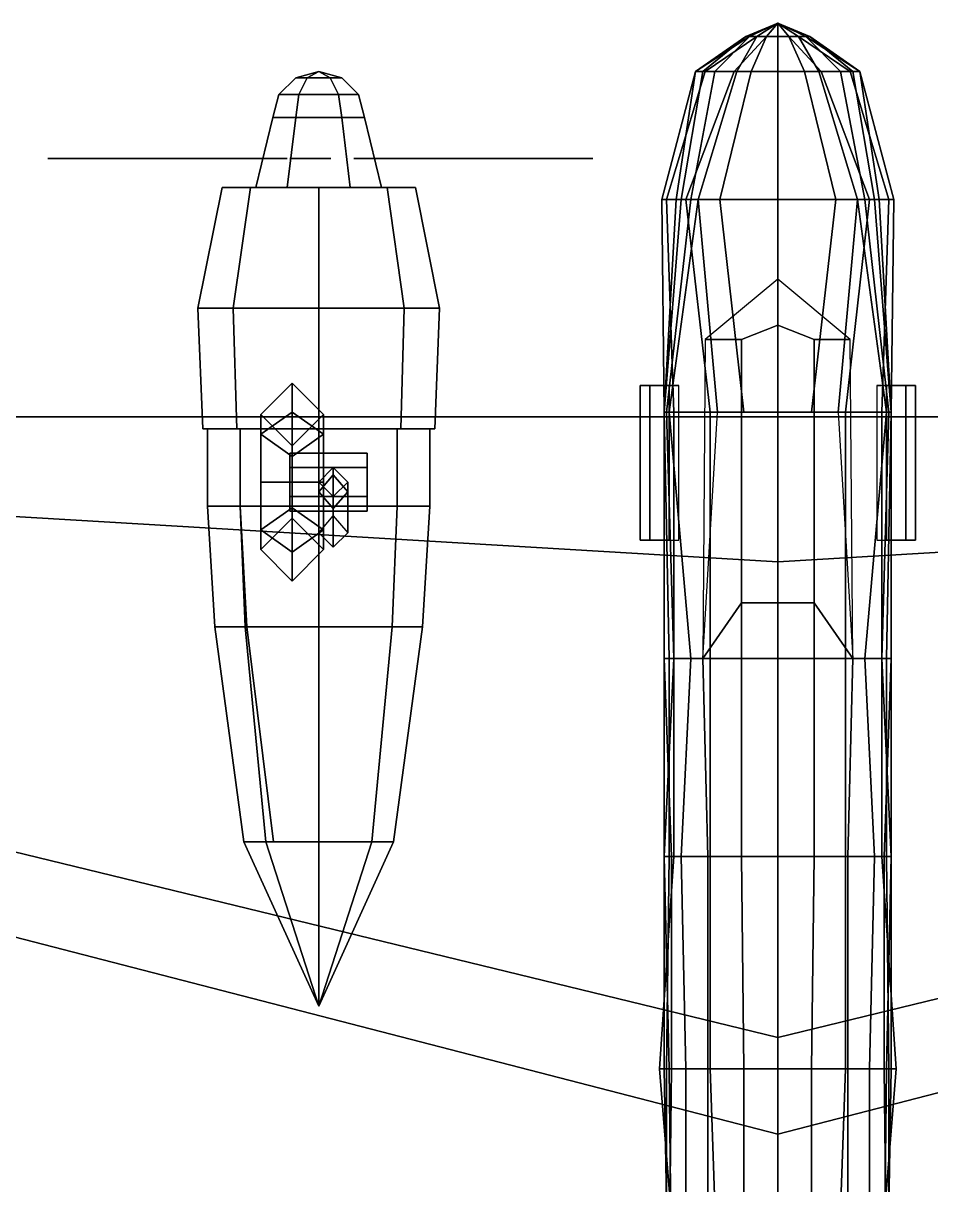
# Model space of a CAD drawing. Header units: millimetres. Extents: x -7 to 9, y -4.8 to 4.8.
# Drawn here: x -3.123 to 0.633, y 0 to 4.81 of the extents above; entities that cross this region are included whole.
import ezdxf

# ---------------------------------------------------------------- set-up
doc = ezdxf.new("R2010")
doc.units = ezdxf.units.MM
for name, color, linetype in [('door', 5, 'Continuous'), ('propeller', 1, 'Continuous'), ('shassis', 3, 'Continuous'), ('wheels', 2, 'Continuous'), ('wing1', 1, 'Continuous'), ('wing2', 6, 'Continuous')]:
    doc.layers.add(name, color=color, linetype=linetype)

msp = doc.modelspace()

# ---------------------------------------------------------------- linework, layer by layer
for points in [[(0, 4.81, 1.74), (-0.1323, 4.7544, 1.81), (-0.1323, 4.7544, 1.84), (0, 4.81, 1.74)], [(0, 4.81, 1.74), (-0.1323, 4.7544, 1.84), (-0.1164, 4.7544, 1.86), (0, 4.81, 1.74)], [(0, 4.81, 1.74), (-0.1164, 4.7544, 1.7828), (-0.1323, 4.7544, 1.81), (0, 4.81, 1.74)], [(0, 4.81, 1.74), (-0.1164, 4.7544, 1.86), (-0.0864, 4.7544, 1.89), (0, 4.81, 1.74)], [(0, 4.81, 1.74), (-0.0864, 4.7544, 1.73), (-0.1164, 4.7544, 1.7828), (0, 4.81, 1.74)], [(0, 4.81, 1.74), (-0.0864, 4.7544, 1.89), (-0.046, 4.7544, 1.91), (0, 4.81, 1.74)], [(0, 4.81, 1.74), (-0.046, 4.7544, 1.7), (-0.0864, 4.7544, 1.73), (0, 4.81, 1.74)], [(0, 4.81, 1.74), (-0.046, 4.7544, 1.91), (0, 4.7544, 1.92), (0, 4.81, 1.74)], [(0, 4.81, 1.74), (0, 4.7544, 1.69), (-0.046, 4.7544, 1.7), (0, 4.81, 1.74)], [(0, 4.81, 1.74), (0, 4.7544, 1.92), (0.046, 4.7544, 1.91), (0, 4.81, 1.74)], [(0, 4.81, 1.74), (0.046, 4.7544, 1.91), (0.0864, 4.7544, 1.89), (0, 4.81, 1.74)], [(0, 4.81, 1.74), (0.0864, 4.7544, 1.89), (0.1164, 4.7544, 1.86), (0, 4.81, 1.74)], [(0, 4.81, 1.74), (0.1164, 4.7544, 1.86), (0.1323, 4.7544, 1.84), (0, 4.81, 1.74)], [(0, 4.81, 1.74), (0.1323, 4.7544, 1.84), (0.1323, 4.7544, 1.81), (0, 4.81, 1.74)], [(0, 4.81, 1.74), (0.1323, 4.7544, 1.81), (0.1164, 4.7544, 1.7828), (0, 4.81, 1.74)], [(0, 4.81, 1.74), (0.1164, 4.7544, 1.7828), (0.0864, 4.7544, 1.73), (0, 4.81, 1.74)], [(0, 4.81, 1.74), (0.0864, 4.7544, 1.73), (0.046, 4.7544, 1.7), (0, 4.81, 1.74)], [(0, 4.81, 1.74), (0.046, 4.7544, 1.7), (0, 4.7544, 1.69), (0, 4.81, 1.74)], [(-0.1323, 4.7544, 1.81), (-0.34, 4.61, 1.84), (-0.31, 4.61, 1.91), (-0.1323, 4.7544, 1.84)], [(-0.0864, 4.7544, 1.73), (-0.3, 4.61, 1.72), (-0.34, 4.61, 1.77), (-0.1164, 4.7544, 1.7828)], [(-0.1164, 4.7544, 1.7828), (-0.34, 4.61, 1.77), (-0.34, 4.61, 1.84), (-0.1323, 4.7544, 1.81)], [(-0.1323, 4.7544, 1.84), (-0.31, 4.61, 1.91), (-0.26, 4.61, 1.96), (-0.1164, 4.7544, 1.86)], [(-0.046, 4.7544, 1.7), (-0.18, 4.61, 1.68), (-0.3, 4.61, 1.72), (-0.0864, 4.7544, 1.73)], [(-0.1164, 4.7544, 1.86), (-0.26, 4.61, 1.96), (-0.17, 4.61, 2.01), (-0.0864, 4.7544, 1.89)], [(0, 4.7544, 1.69), (0, 4.61, 1.67), (-0.18, 4.61, 1.68), (-0.046, 4.7544, 1.7)], [(-0.0864, 4.7544, 1.89), (-0.17, 4.61, 2.01), (-0.11, 4.61, 2.03), (-0.046, 4.7544, 1.91)], [(-0.046, 4.7544, 1.91), (-0.11, 4.61, 2.03), (0, 4.61, 2.04), (0, 4.7544, 1.92)], [(0, 4.7544, 1.92), (0, 4.61, 2.04), (0.11, 4.61, 2.03), (0.046, 4.7544, 1.91)], [(0.046, 4.7544, 1.7), (0.18, 4.61, 1.68), (0, 4.61, 1.67), (0, 4.7544, 1.69)], [(0.046, 4.7544, 1.91), (0.11, 4.61, 2.03), (0.17, 4.61, 2.01), (0.0864, 4.7544, 1.89)], [(0.0864, 4.7544, 1.73), (0.3, 4.61, 1.72), (0.18, 4.61, 1.68), (0.046, 4.7544, 1.7)], [(0.0864, 4.7544, 1.89), (0.17, 4.61, 2.01), (0.26, 4.61, 1.96), (0.1164, 4.7544, 1.86)], [(0.1164, 4.7544, 1.7828), (0.34, 4.61, 1.77), (0.3, 4.61, 1.72), (0.0864, 4.7544, 1.73)], [(0.1164, 4.7544, 1.86), (0.26, 4.61, 1.96), (0.31, 4.61, 1.91), (0.1323, 4.7544, 1.84)], [(0.1323, 4.7544, 1.81), (0.34, 4.61, 1.84), (0.34, 4.61, 1.77), (0.1164, 4.7544, 1.7828)], [(0.1323, 4.7544, 1.84), (0.31, 4.61, 1.91), (0.34, 4.61, 1.84), (0.1323, 4.7544, 1.81)], [(-0.34, 4.61, 1.77), (-0.3, 4.61, 1.72), (-0.46, 4.08, 1.72), (-0.48, 4.08, 1.8)], [(-0.34, 4.61, 1.84), (-0.34, 4.61, 1.77), (-0.48, 4.08, 1.8), (-0.42, 4.08, 1.89)], [(-0.3, 4.61, 1.72), (-0.18, 4.61, 1.68), (-0.38, 4.08, 1.65), (-0.46, 4.08, 1.72)], [(-0.31, 4.61, 1.91), (-0.34, 4.61, 1.84), (-0.42, 4.08, 1.89), (-0.4, 4.08, 1.96)], [(-0.26, 4.61, 1.96), (-0.31, 4.61, 1.91), (-0.4, 4.08, 1.96), (-0.36, 4.08, 2.05)], [(0, 4.08, 1.62), (-0.38, 4.08, 1.65), (-0.18, 4.61, 1.68), (0, 4.61, 1.67)], [(-0.17, 4.61, 2.01), (-0.26, 4.61, 1.96), (-0.36, 4.08, 2.05), (-0.33, 4.08, 2.11)], [(-0.11, 4.61, 2.03), (-0.17, 4.61, 2.01), (-0.33, 4.08, 2.24), (-0.24, 4.08, 2.32)], [(-0.17, 4.61, 2.01), (-0.17, 4.61, 2.01), (-0.33, 4.08, 2.11), (-0.33, 4.08, 2.24)], [(0, 4.61, 2.04), (-0.11, 4.61, 2.03), (-0.24, 4.08, 2.32), (0, 4.08, 2.36)], [(0, 4.61, 1.67), (0.18, 4.61, 1.68), (0.38, 4.08, 1.65), (0, 4.08, 1.62)], [(0, 4.08, 2.36), (0.24, 4.08, 2.32), (0.11, 4.61, 2.03), (0, 4.61, 2.04)], [(0.24, 4.08, 2.32), (0.33, 4.08, 2.24), (0.17, 4.61, 2.01), (0.11, 4.61, 2.03)], [(0.33, 4.08, 2.11), (0.36, 4.08, 2.05), (0.26, 4.61, 1.96), (0.17, 4.61, 2.01)], [(0.33, 4.08, 2.24), (0.33, 4.08, 2.11), (0.17, 4.61, 2.01)], [(0.46, 4.08, 1.72), (0.38, 4.08, 1.65), (0.18, 4.61, 1.68), (0.3, 4.61, 1.72)], [(0.36, 4.08, 2.05), (0.4, 4.08, 1.96), (0.31, 4.61, 1.91), (0.26, 4.61, 1.96)], [(0.48, 4.08, 1.8), (0.46, 4.08, 1.72), (0.3, 4.61, 1.72), (0.34, 4.61, 1.77)], [(0.4, 4.08, 1.96), (0.42, 4.08, 1.89), (0.34, 4.61, 1.84), (0.31, 4.61, 1.91)], [(0.42, 4.08, 1.89), (0.48, 4.08, 1.8), (0.34, 4.61, 1.77), (0.34, 4.61, 1.84)], [(-0.48, 4.08, 1.8), (-0.46, 4.08, 1.72), (-0.43, 3.2, 1.7), (-0.47, 3.2, 1.75)], [(-0.42, 4.08, 1.89), (-0.48, 4.08, 1.8), (-0.47, 3.2, 1.75), (-0.47, 3.2, 1.8)], [(-0.4, 4.08, 1.96), (-0.42, 4.08, 1.89), (-0.47, 3.2, 1.8), (-0.47, 3.2, 1.84)], [(-0.36, 4.08, 2.05), (-0.4, 4.08, 1.96), (-0.47, 3.2, 1.84), (-0.46, 3.2, 1.94)], [(-0.46, 4.08, 1.72), (-0.38, 4.08, 1.65), (-0.28, 3.2, 1.65), (-0.43, 3.2, 1.7)], [(-0.33, 4.08, 2.11), (-0.36, 4.08, 2.05), (-0.46, 3.2, 1.94), (-0.45, 3.2, 2)], [(-0.33, 4.08, 2.24), (-0.33, 4.08, 2.11), (-0.45, 3.2, 2), (-0.25, 3.2, 2.27)], [(0, 3.2, 1.62), (-0.28, 3.2, 1.65), (-0.38, 4.08, 1.65), (0, 4.08, 1.62)], [(-0.24, 4.08, 2.32), (-0.33, 4.08, 2.24), (-0.25, 3.2, 2.27), (-0.14, 3.2, 2.53)], [(0, 4.08, 2.36), (-0.24, 4.08, 2.32), (-0.14, 3.2, 2.53), (0, 3.2, 2.63)], [(0, 4.08, 1.62), (0.38, 4.08, 1.65), (0.28, 3.2, 1.65), (0, 3.2, 1.62)], [(0, 3.2, 2.63), (0.14, 3.2, 2.53), (0.24, 4.08, 2.32), (0, 4.08, 2.36)], [(0.14, 3.2, 2.53), (0.25, 3.2, 2.27), (0.33, 4.08, 2.24), (0.24, 4.08, 2.32)], [(0.25, 3.2, 2.27), (0.45, 3.2, 2), (0.33, 4.08, 2.11), (0.33, 4.08, 2.24)], [(0.43, 3.2, 1.7), (0.28, 3.2, 1.65), (0.38, 4.08, 1.65), (0.46, 4.08, 1.72)], [(0.45, 3.2, 2), (0.46, 3.2, 1.94), (0.36, 4.08, 2.05), (0.33, 4.08, 2.11)], [(0.46, 3.2, 1.94), (0.47, 3.2, 1.84), (0.4, 4.08, 1.96), (0.36, 4.08, 2.05)], [(0.47, 3.2, 1.84), (0.47, 3.2, 1.8), (0.42, 4.08, 1.89), (0.4, 4.08, 1.96)], [(0.47, 3.2, 1.8), (0.47, 3.2, 1.75), (0.48, 4.08, 1.8), (0.42, 4.08, 1.89)], [(0.47, 3.2, 1.75), (0.43, 3.2, 1.7), (0.46, 4.08, 1.72), (0.48, 4.08, 1.8)], [(0, 3.56, 2.74), (0, 3.75, 2.36), (-0.3, 3.5, 2.18), (-0.15, 3.5, 2.74)], [(0.15, 3.5, 2.74), (0.3, 3.5, 2.18), (0, 3.75, 2.36), (0, 3.56, 2.74)], [(-0.15, 3.5, 2.74), (-0.15, 2.41, 2.74), (0, 2.41, 2.74), (0, 3.56, 2.74)], [(0, 3.56, 2.74), (0, 2.41, 2.74), (0.15, 2.41, 2.74), (0.15, 3.5, 2.74)], [(-0.3, 3.5, 2.18), (-0.31, 2.18, 2.24), (-0.15, 2.41, 2.74), (-0.15, 3.5, 2.74)], [(0.15, 2.41, 2.74), (0.31, 2.18, 2.24), (0.3, 3.5, 2.18), (0.15, 3.5, 2.74)], [(-0.53, 3.31, 1.9493), (-0.57, 3.31, 1.88), (-0.57, 2.67, 1.88), (-0.53, 2.67, 1.9493)], [(-0.45, 3.31, 1.8107), (-0.53, 3.31, 1.8107), (-0.57, 3.31, 1.88), (-0.41, 3.31, 1.88)], [(-0.41, 3.31, 1.88), (-0.57, 3.31, 1.88), (-0.53, 3.31, 1.9493), (-0.45, 3.31, 1.9493)], [(-0.57, 3.31, 1.88), (-0.53, 3.31, 1.8107), (-0.53, 2.67, 1.8107), (-0.57, 2.67, 1.88)], [(-0.53, 3.31, 1.8107), (-0.45, 3.31, 1.8107), (-0.45, 2.67, 1.8107), (-0.53, 2.67, 1.8107)], [(-0.45, 3.31, 1.9493), (-0.53, 3.31, 1.9493), (-0.53, 2.67, 1.9493), (-0.45, 2.67, 1.9493)], [(-0.41, 3.31, 1.88), (-0.45, 3.31, 1.9493), (-0.45, 2.67, 1.9493), (-0.41, 2.67, 1.88)], [(0.45, 3.31, 1.9493), (0.41, 3.31, 1.88), (0.41, 2.67, 1.88), (0.45, 2.67, 1.9493)], [(0.57, 3.31, 1.88), (0.41, 3.31, 1.88), (0.45, 3.31, 1.9493), (0.53, 3.31, 1.9493)], [(0.53, 3.31, 1.8107), (0.45, 3.31, 1.8107), (0.41, 3.31, 1.88), (0.57, 3.31, 1.88)], [(0.53, 3.31, 1.9493), (0.45, 3.31, 1.9493), (0.45, 2.67, 1.9493), (0.53, 2.67, 1.9493)], [(0.45, 3.31, 1.8107), (0.53, 3.31, 1.8107), (0.53, 2.67, 1.8107), (0.45, 2.67, 1.8107)], [(0.57, 3.31, 1.88), (0.53, 3.31, 1.9493), (0.53, 2.67, 1.9493), (0.57, 2.67, 1.88)], [(0.53, 3.31, 1.8107), (0.57, 3.31, 1.88), (0.57, 2.67, 1.88), (0.53, 2.67, 1.8107)], [(-0.46, 3.2, 1.94), (-0.47, 3.2, 1.84), (-0.45, 2.18, 1.82), (-0.43, 2.18, 2.03)], [(-0.47, 3.2, 1.84), (-0.47, 3.2, 1.8), (-0.47, 2.18, 1.72), (-0.45, 2.18, 1.82)], [(-0.47, 3.2, 1.8), (-0.47, 3.2, 1.75), (-0.47, 2.18, 1.67), (-0.47, 2.18, 1.72)], [(-0.47, 3.2, 1.75), (-0.43, 3.2, 1.7), (-0.43, 2.18, 1.62), (-0.47, 2.18, 1.67)], [(-0.45, 3.2, 2), (-0.46, 3.2, 1.94), (-0.43, 2.18, 2.03), (-0.36, 2.18, 2.22)], [(-0.25, 3.2, 2.27), (-0.45, 3.2, 2), (-0.36, 2.18, 2.22), (-0.31, 2.18, 2.24)], [(-0.43, 3.2, 1.7), (-0.28, 3.2, 1.65), (-0.28, 2.18, 1.56), (-0.43, 2.18, 1.62)], [(0, 2.18, 1.54), (-0.28, 2.18, 1.56), (-0.28, 3.2, 1.65), (0, 3.2, 1.62)], [(0, 3.2, 1.62), (0.28, 3.2, 1.65), (0.28, 2.18, 1.56), (0, 2.18, 1.54)], [(0.31, 2.18, 2.24), (0.36, 2.18, 2.22), (0.45, 3.2, 2), (0.25, 3.2, 2.27)], [(0.43, 2.18, 1.62), (0.28, 2.18, 1.56), (0.28, 3.2, 1.65), (0.43, 3.2, 1.7)], [(0.36, 2.18, 2.22), (0.43, 2.18, 2.03), (0.46, 3.2, 1.94), (0.45, 3.2, 2)], [(0.43, 2.18, 2.03), (0.45, 2.18, 1.82), (0.47, 3.2, 1.84), (0.46, 3.2, 1.94)], [(0.47, 2.18, 1.67), (0.43, 2.18, 1.62), (0.43, 3.2, 1.7), (0.47, 3.2, 1.75)], [(0.45, 2.18, 1.82), (0.47, 2.18, 1.72), (0.47, 3.2, 1.8), (0.47, 3.2, 1.84)], [(0.47, 2.18, 1.72), (0.47, 2.18, 1.67), (0.47, 3.2, 1.75), (0.47, 3.2, 1.8)], [(-0.15, 2.41, 2.74), (-0.31, 2.18, 2.24), (-0.29, 1.36, 2.29), (-0.15, 1.36, 2.74)], [(0, 2.41, 2.74), (-0.15, 2.41, 2.74), (-0.15, 1.36, 2.74), (0, 1.36, 2.74)], [(0, 1.36, 2.74), (0.15, 1.36, 2.74), (0.15, 2.41, 2.74), (0, 2.41, 2.74)], [(0.15, 1.36, 2.74), (0.29, 1.36, 2.29), (0.31, 2.18, 2.24), (0.15, 2.41, 2.74)], [(-0.43, 2.18, 2.03), (-0.45, 2.18, 1.82), (-0.45, 1.36, 2.02), (-0.47, 1.36, 2.14)], [(-0.45, 2.18, 1.82), (-0.47, 2.18, 1.72), (-0.44, 1.36, 1.93), (-0.45, 1.36, 2.02)], [(-0.36, 2.18, 2.22), (-0.43, 2.18, 2.03), (-0.47, 1.36, 2.14), (-0.4, 1.36, 2.25)], [(-0.47, 2.18, 1.67), (-0.43, 2.18, 1.62), (-0.43, 1.36, 1.62), (-0.47, 1.36, 1.88)], [(-0.47, 2.18, 1.72), (-0.47, 2.18, 1.67), (-0.47, 1.36, 1.88), (-0.44, 1.36, 1.93)], [(-0.43, 2.18, 1.62), (-0.28, 2.18, 1.56), (-0.28, 1.36, 1.56), (-0.43, 1.36, 1.62)], [(-0.31, 2.18, 2.24), (-0.36, 2.18, 2.22), (-0.4, 1.36, 2.25), (-0.29, 1.36, 2.29)], [(0, 1.36, 1.52), (-0.28, 1.36, 1.56), (-0.28, 2.18, 1.56), (0, 2.18, 1.54)], [(0, 2.18, 1.54), (0.28, 2.18, 1.56), (0.28, 1.36, 1.56), (0, 1.36, 1.52)], [(0.43, 1.36, 1.62), (0.28, 1.36, 1.56), (0.28, 2.18, 1.56), (0.43, 2.18, 1.62)], [(0.29, 1.36, 2.29), (0.4, 1.36, 2.25), (0.36, 2.18, 2.22), (0.31, 2.18, 2.24)], [(0.4, 1.36, 2.25), (0.47, 1.36, 2.14), (0.43, 2.18, 2.03), (0.36, 2.18, 2.22)], [(0.47, 1.36, 2.14), (0.45, 1.36, 2.02), (0.45, 2.18, 1.82), (0.43, 2.18, 2.03)], [(0.47, 1.36, 1.88), (0.43, 1.36, 1.62), (0.43, 2.18, 1.62), (0.47, 2.18, 1.67)], [(0.44, 1.36, 1.93), (0.47, 1.36, 1.88), (0.47, 2.18, 1.67), (0.47, 2.18, 1.72)], [(0.45, 1.36, 2.02), (0.44, 1.36, 1.93), (0.47, 2.18, 1.72), (0.45, 2.18, 1.82)], [(-0.47, 1.36, 1.88), (-0.43, 1.36, 1.62), (-0.49, 0.48, 1.7), (-0.45, 0.48, 1.88)], [(-0.43, 1.36, 1.62), (-0.28, 1.36, 1.56), (-0.28, 0.48, 1.56), (-0.49, 0.48, 1.7)], [(-0.44, 1.36, 1.93), (-0.47, 1.36, 1.88), (-0.45, 0.48, 1.88), (-0.44, 0.48, 1.97)], [(-0.47, 1.36, 2.14), (-0.45, 1.36, 2.02), (-0.46, 0.48, 2.02), (-0.47, 0.48, 2.12)], [(-0.4, 1.36, 2.25), (-0.47, 1.36, 2.14), (-0.47, 0.48, 2.12), (-0.38, 0.48, 2.26)], [(-0.45, 1.36, 2.02), (-0.44, 1.36, 1.93), (-0.44, 0.48, 1.97), (-0.46, 0.48, 2.02)], [(-0.29, 1.36, 2.29), (-0.4, 1.36, 2.25), (-0.38, 0.48, 2.26), (-0.29, 0.48, 2.29)], [(-0.15, 1.36, 2.74), (-0.29, 1.36, 2.29), (-0.29, 0.48, 2.29), (-0.14, 0.48, 2.74)], [(0, 0.48, 1.55), (-0.28, 0.48, 1.56), (-0.28, 1.36, 1.56), (0, 1.36, 1.52)], [(0, 1.36, 2.74), (-0.15, 1.36, 2.74), (-0.14, 0.48, 2.74), (0, 0.48, 2.74)], [(0, 1.36, 1.52), (0.28, 1.36, 1.56), (0.28, 0.48, 1.56), (0, 0.48, 1.55)], [(0, 0.48, 2.74), (0.14, 0.48, 2.74), (0.15, 1.36, 2.74), (0, 1.36, 2.74)], [(0.14, 0.48, 2.74), (0.29, 0.48, 2.29), (0.29, 1.36, 2.29), (0.15, 1.36, 2.74)], [(0.49, 0.48, 1.7), (0.28, 0.48, 1.56), (0.28, 1.36, 1.56), (0.43, 1.36, 1.62)], [(0.29, 0.48, 2.29), (0.38, 0.48, 2.26), (0.4, 1.36, 2.25), (0.29, 1.36, 2.29)], [(0.38, 0.48, 2.26), (0.47, 0.48, 2.12), (0.47, 1.36, 2.14), (0.4, 1.36, 2.25)], [(0.45, 0.48, 1.88), (0.49, 0.48, 1.7), (0.43, 1.36, 1.62), (0.47, 1.36, 1.88)], [(0.46, 0.48, 2.02), (0.44, 0.48, 1.97), (0.44, 1.36, 1.93), (0.45, 1.36, 2.02)], [(0.44, 0.48, 1.97), (0.45, 0.48, 1.88), (0.47, 1.36, 1.88), (0.44, 1.36, 1.93)], [(0.47, 0.48, 2.12), (0.46, 0.48, 2.02), (0.45, 1.36, 2.02), (0.47, 1.36, 2.14)], [(-0.45, 0.48, 1.88), (-0.49, 0.48, 1.7), (-0.35, -1.25, 1.6), (-0.43, -1.25, 1.63)], [(-0.49, 0.48, 1.7), (-0.28, 0.48, 1.56), (-0.22, -1.25, 1.58), (-0.35, -1.25, 1.6)], [(-0.47, 0.48, 2.12), (-0.46, 0.48, 2.02), (-0.46, -1.25, 1.76), (-0.44, -1.25, 1.86)], [(-0.38, 0.48, 2.26), (-0.47, 0.48, 2.12), (-0.44, -1.25, 1.86), (-0.38, -1.25, 2)], [(-0.44, 0.48, 1.97), (-0.45, 0.48, 1.88), (-0.43, -1.25, 1.63), (-0.46, -1.25, 1.69)], [(-0.46, 0.48, 2.02), (-0.44, 0.48, 1.97), (-0.46, -1.25, 1.69), (-0.46, -1.25, 1.76)], [(-0.29, 0.48, 2.29), (-0.38, 0.48, 2.26), (-0.38, -1.25, 2), (-0.29, -1.25, 2.24)], [(-0.14, 0.48, 2.74), (-0.29, 0.48, 2.29), (-0.29, -1.25, 2.24), (-0.14, -1.25, 2.69)], [(0, -1.25, 1.58), (-0.22, -1.25, 1.58), (-0.28, 0.48, 1.56), (0, 0.48, 1.55)], [(0, 0.48, 2.74), (-0.14, 0.48, 2.74), (-0.14, -1.25, 2.69), (0, -1.25, 2.69)], [(0, 0.48, 1.55), (0.28, 0.48, 1.56), (0.22, -1.25, 1.58), (0, -1.25, 1.58)], [(0, -1.25, 2.69), (0.14, -1.25, 2.69), (0.14, 0.48, 2.74), (0, 0.48, 2.74)], [(0.14, -1.25, 2.69), (0.29, -1.25, 2.24), (0.29, 0.48, 2.29), (0.14, 0.48, 2.74)], [(0.35, -1.25, 1.6), (0.22, -1.25, 1.58), (0.28, 0.48, 1.56), (0.49, 0.48, 1.7)], [(0.29, -1.25, 2.24), (0.38, -1.25, 2), (0.38, 0.48, 2.26), (0.29, 0.48, 2.29)], [(0.43, -1.25, 1.63), (0.35, -1.25, 1.6), (0.49, 0.48, 1.7), (0.45, 0.48, 1.88)], [(0.38, -1.25, 2), (0.44, -1.25, 1.86), (0.47, 0.48, 2.12), (0.38, 0.48, 2.26)], [(0.46, -1.25, 1.69), (0.43, -1.25, 1.63), (0.45, 0.48, 1.88), (0.44, 0.48, 1.97)], [(0.46, -1.25, 1.76), (0.46, -1.25, 1.69), (0.44, 0.48, 1.97), (0.46, 0.48, 2.02)], [(0.44, -1.25, 1.86), (0.46, -1.25, 1.76), (0.46, 0.48, 2.02), (0.47, 0.48, 2.12)]]:
    msp.add_3dface(points)
at = {"layer": 'door'}
for points in [[(-2.2253, 3.13, 1.54), (-2.2253, 3.13, 1.1879), (-2.2253, 2.81, 1.1879), (-2.2253, 2.81, 1.54)], [(-2.1976, 2.31, 1.1994), (-2.1976, 2.31, 1.5285), (-2.2253, 2.81, 1.54), (-2.2253, 2.81, 1.1879)], [(-2.0867, 1.42, 1.2453), (-2.0867, 1.42, 1.4826), (-2.1976, 2.31, 1.5285), (-2.1976, 2.31, 1.1994)]]:
    msp.add_3dface(points, dxfattribs=at)
at = {"layer": 'propeller'}
for points in [[(-1.9475, 4.5845, 1.8077), (-1.9823, 4.515, 1.7475), (-2.0645, 4.515, 1.89), (-1.995, 4.5845, 1.89)], [(-1.995, 4.5845, 1.89), (-2.0645, 4.515, 1.89), (-1.9823, 4.515, 2.0325), (-1.9475, 4.5845, 1.9723)], [(-1.9, 4.61, 1.89), (-1.9475, 4.5845, 1.8077), (-1.995, 4.5845, 1.89), (-1.9, 4.61, 1.89)], [(-1.9, 4.61, 1.89), (-1.995, 4.5845, 1.89), (-1.9475, 4.5845, 1.9723), (-1.9, 4.61, 1.89)], [(-1.8525, 4.5845, 1.8077), (-1.8177, 4.515, 1.7475), (-1.9823, 4.515, 1.7475), (-1.9475, 4.5845, 1.8077)], [(-1.9475, 4.5845, 1.9723), (-1.9823, 4.515, 2.0325), (-1.8177, 4.515, 2.0325), (-1.8525, 4.5845, 1.9723)], [(-1.9, 4.61, 1.89), (-1.8525, 4.5845, 1.8077), (-1.9475, 4.5845, 1.8077), (-1.9, 4.61, 1.89)], [(-1.9, 4.61, 1.89), (-1.9475, 4.5845, 1.9723), (-1.8525, 4.5845, 1.9723), (-1.9, 4.61, 1.89)], [(-1.9, 4.61, 1.89), (-1.805, 4.5845, 1.89), (-1.8525, 4.5845, 1.8077), (-1.9, 4.61, 1.89)], [(-1.9, 4.61, 1.89), (-1.8525, 4.5845, 1.9723), (-1.805, 4.5845, 1.89), (-1.9, 4.61, 1.89)], [(-1.805, 4.5845, 1.89), (-1.7355, 4.515, 1.89), (-1.8177, 4.515, 1.7475), (-1.8525, 4.5845, 1.8077)], [(-1.8525, 4.5845, 1.9723), (-1.8177, 4.515, 2.0325), (-1.7355, 4.515, 1.89), (-1.805, 4.5845, 1.89)], [(-1.9823, 4.515, 1.7475), (-1.995, 4.42, 1.7255), (-2.09, 4.42, 1.89), (-2.0645, 4.515, 1.89)], [(-2.0645, 4.515, 1.89), (-2.09, 4.42, 1.89), (-1.995, 4.42, 2.0545), (-1.9823, 4.515, 2.0325)], [(-1.8177, 4.515, 1.7475), (-1.805, 4.42, 1.7255), (-1.995, 4.42, 1.7255), (-1.9823, 4.515, 1.7475)], [(-1.9823, 4.515, 2.0325), (-1.995, 4.42, 2.0545), (-1.805, 4.42, 2.0545), (-1.8177, 4.515, 2.0325)], [(-1.7355, 4.515, 1.89), (-1.71, 4.42, 1.89), (-1.805, 4.42, 1.7255), (-1.8177, 4.515, 1.7475)], [(-1.8177, 4.515, 2.0325), (-1.805, 4.42, 2.0545), (-1.71, 4.42, 1.89), (-1.7355, 4.515, 1.89)], [(-2.09, 4.42, 1.89), (-1.995, 4.42, 1.7255), (-2.03, 4.13, 1.6648), (-2.16, 4.13, 1.89)], [(-1.995, 4.42, 2.0545), (-2.09, 4.42, 1.89), (-2.16, 4.13, 1.89), (-2.03, 4.13, 2.1152)], [(-1.995, 4.42, 1.7255), (-1.805, 4.42, 1.7255), (-1.77, 4.13, 1.6648), (-2.03, 4.13, 1.6648)], [(-1.805, 4.42, 2.0545), (-1.995, 4.42, 2.0545), (-2.03, 4.13, 2.1152), (-1.77, 4.13, 2.1152)], [(-1.805, 4.42, 1.7255), (-1.71, 4.42, 1.89), (-1.64, 4.13, 1.89), (-1.77, 4.13, 1.6648)], [(-1.71, 4.42, 1.89), (-1.805, 4.42, 2.0545), (-1.77, 4.13, 2.1152), (-1.64, 4.13, 1.89)], [(-3.0208, 4.25, 1.2313), (-3.0012, 4.25, 1.2773), (-2.6541, 4.25, 1.3161), (-2.9649, 4.25, 1.1944)], [(-3.0012, 4.25, 1.2773), (-2.7391, 4.25, 1.4633), (-2.3423, 4.25, 1.4961), (-2.6541, 4.25, 1.3161)], [(-2.7391, 4.25, 1.4633), (-2.384, 4.25, 1.6683), (-2.1768, 4.25, 1.6494), (-2.3423, 4.25, 1.4961)], [(-2.384, 4.25, 1.6683), (-2.0659, 4.25, 1.8173), (-2.0309, 4.25, 1.7567), (-2.1768, 4.25, 1.6494)], [(-1.85, 4.25, 2.83), (-1.85, 4.25, 2.42), (-1.97, 4.25, 2.25), (-2.02, 4.25, 2.47)], [(-1.88, 4.25, 3.15), (-1.85, 4.25, 2.83), (-2.02, 4.25, 2.47), (-2.02, 4.25, 2.83)], [(-1.91, 4.25, 3.19), (-1.88, 4.25, 3.15), (-2.02, 4.25, 2.83), (-1.97, 4.25, 3.16)], [(-1.85, 4.25, 2.42), (-1.88, 4.25, 2.07), (-1.95, 4.25, 2.07), (-1.97, 4.25, 2.25)], [(-1.466, 4.25, 1.5817), (-1.7541, 4.25, 1.7827), (-1.7191, 4.25, 1.8433), (-1.5532, 4.25, 1.7706)], [(-1.1109, 4.25, 1.3767), (-1.466, 4.25, 1.5817), (-1.5532, 4.25, 1.7706), (-1.3377, 4.25, 1.7039)], [(-0.8188, 4.25, 1.2427), (-1.1109, 4.25, 1.3767), (-1.3377, 4.25, 1.7039), (-1.0259, 4.25, 1.5239)], [(-0.7692, 4.25, 1.2487), (-0.8188, 4.25, 1.2427), (-1.0259, 4.25, 1.5239), (-0.7651, 4.25, 1.3156)]]:
    msp.add_3dface(points, dxfattribs=at)
at = {"layer": 'shassis'}
for points in [[(-2.02, 2.79, 0.4), (-2.02, 3.03, 0.4), (-2.02, 2.97, 0.2961), (-2.02, 2.85, 0.2961)], [(-2.02, 2.85, 0.5039), (-2.02, 2.97, 0.5039), (-2.02, 3.03, 0.4), (-2.02, 2.79, 0.4)], [(-1.7, 3.03, 0.4), (-1.7, 2.97, 0.2961), (-2.02, 2.97, 0.2961), (-2.02, 3.03, 0.4)], [(-1.7, 2.97, 0.5039), (-1.7, 3.03, 0.4), (-2.02, 3.03, 0.4), (-2.02, 2.97, 0.5039)], [(-1.7, 2.85, 0.2961), (-1.7, 2.97, 0.2961), (-1.7, 3.03, 0.4), (-1.7, 2.79, 0.4)], [(-1.7, 2.79, 0.4), (-1.7, 3.03, 0.4), (-1.7, 2.97, 0.5039), (-1.7, 2.85, 0.5039)], [(-1.7, 2.97, 0.2961), (-1.7, 2.85, 0.2961), (-2.02, 2.85, 0.2961), (-2.02, 2.97, 0.2961)], [(-1.7, 2.85, 0.5039), (-1.7, 2.97, 0.5039), (-2.02, 2.97, 0.5039), (-2.02, 2.85, 0.5039)], [(-1.84, 2.97, 0.5), (-1.9, 2.91, 0.5), (-1.9, 2.87, 0.81), (-1.84, 2.94, 0.81)], [(-1.84, 2.94, 0.81), (-1.9, 2.87, 0.81), (-1.9, 2.7, 1.61), (-1.84, 2.77, 1.61)], [(-1.78, 2.91, 0.5), (-1.84, 2.97, 0.5), (-1.84, 2.94, 0.81), (-1.78, 2.87, 0.81)], [(-1.78, 2.87, 0.81), (-1.84, 2.94, 0.81), (-1.84, 2.77, 1.61), (-1.78, 2.7, 1.61)], [(-1.9, 2.91, 0.5), (-1.84, 2.85, 0.5), (-1.84, 2.8, 0.81), (-1.9, 2.87, 0.81)], [(-1.84, 2.85, 0.5), (-1.78, 2.91, 0.5), (-1.78, 2.87, 0.81), (-1.84, 2.8, 0.81)], [(-1.7, 2.85, 0.2961), (-1.7, 2.79, 0.4), (-2.02, 2.79, 0.4), (-2.02, 2.85, 0.2961)], [(-1.7, 2.79, 0.4), (-1.7, 2.85, 0.5039), (-2.02, 2.85, 0.5039), (-2.02, 2.79, 0.4)], [(-1.9, 2.87, 0.81), (-1.84, 2.8, 0.81), (-1.84, 2.64, 1.61), (-1.9, 2.7, 1.61)], [(-1.84, 2.8, 0.81), (-1.78, 2.87, 0.81), (-1.78, 2.7, 1.61), (-1.84, 2.64, 1.61)]]:
    msp.add_3dface(points, dxfattribs=at)
at = {"layer": 'wheels'}
for points in [[(-2.01, 3.1999, 0.1101), (-2.14, 3.108, 0.202), (-2.14, 3.19, 0.4), (-2.01, 3.32, 0.4)], [(-2.01, 3.32, 0.4), (-2.14, 3.19, 0.4), (-2.14, 3.108, 0.598), (-2.01, 3.1999, 0.6899)], [(-1.88, 3.108, 0.202), (-2.01, 3.1999, 0.1101), (-2.01, 3.32, 0.4), (-1.88, 3.19, 0.4)], [(-1.88, 3.19, 0.4), (-2.01, 3.32, 0.4), (-2.01, 3.1999, 0.6899), (-1.88, 3.108, 0.598)], [(-2.01, 3.1999, 0.6899), (-2.14, 3.108, 0.598), (-2.14, 2.91, 0.68), (-2.01, 2.91, 0.81)], [(-2.01, 2.91, -0.01), (-2.14, 2.91, 0.12), (-2.14, 3.108, 0.202), (-2.01, 3.1999, 0.1101)], [(-2.14, 3.19, 0.4), (-2.01, 3.06, 0.4), (-2.01, 3.0161, 0.5061), (-2.14, 3.108, 0.598)], [(-2.14, 3.108, 0.202), (-2.01, 3.0161, 0.2939), (-2.01, 3.06, 0.4), (-2.14, 3.19, 0.4)], [(-1.88, 3.108, 0.598), (-2.01, 3.1999, 0.6899), (-2.01, 2.91, 0.81), (-1.88, 2.91, 0.68)], [(-1.88, 2.91, 0.12), (-2.01, 2.91, -0.01), (-2.01, 3.1999, 0.1101), (-1.88, 3.108, 0.202)], [(-2.01, 3.06, 0.4), (-1.88, 3.19, 0.4), (-1.88, 3.108, 0.598), (-2.01, 3.0161, 0.5061)], [(-2.01, 3.0161, 0.2939), (-1.88, 3.108, 0.202), (-1.88, 3.19, 0.4), (-2.01, 3.06, 0.4)], [(-2.14, 3.108, 0.598), (-2.01, 3.0161, 0.5061), (-2.01, 2.91, 0.55), (-2.14, 2.91, 0.68)], [(-2.14, 2.91, 0.12), (-2.01, 2.91, 0.25), (-2.01, 3.0161, 0.2939), (-2.14, 3.108, 0.202)], [(-2.01, 3.0161, 0.5061), (-1.88, 3.108, 0.598), (-1.88, 2.91, 0.68), (-2.01, 2.91, 0.55)], [(-2.01, 2.91, 0.25), (-1.88, 2.91, 0.12), (-1.88, 3.108, 0.202), (-2.01, 3.0161, 0.2939)], [(-2.01, 2.91, 0.55), (-2.01, 2.8039, 0.5061), (-2.01, 3.06, 0.4), (-2.01, 3.0161, 0.5061)], [(-2.01, 2.8039, 0.5061), (-2.01, 2.76, 0.4), (-2.01, 3.0161, 0.2939), (-2.01, 3.06, 0.4)], [(-2.01, 2.76, 0.4), (-2.01, 2.8039, 0.2939), (-2.01, 2.91, 0.25), (-2.01, 3.0161, 0.2939)], [(-2.01, 2.6201, 0.1101), (-2.14, 2.712, 0.202), (-2.14, 2.91, 0.12), (-2.01, 2.91, -0.01)], [(-2.14, 2.712, 0.202), (-2.01, 2.8039, 0.2939), (-2.01, 2.91, 0.25), (-2.14, 2.91, 0.12)], [(-2.14, 2.91, 0.68), (-2.01, 2.91, 0.55), (-2.01, 2.8039, 0.5061), (-2.14, 2.712, 0.598)], [(-2.01, 2.91, 0.81), (-2.14, 2.91, 0.68), (-2.14, 2.712, 0.598), (-2.01, 2.6201, 0.6899)], [(-1.88, 2.712, 0.202), (-2.01, 2.6201, 0.1101), (-2.01, 2.91, -0.01), (-1.88, 2.91, 0.12)], [(-2.01, 2.8039, 0.2939), (-1.88, 2.712, 0.202), (-1.88, 2.91, 0.12), (-2.01, 2.91, 0.25)], [(-2.01, 2.91, 0.55), (-1.88, 2.91, 0.68), (-1.88, 2.712, 0.598), (-2.01, 2.8039, 0.5061)], [(-1.88, 2.91, 0.68), (-2.01, 2.91, 0.81), (-2.01, 2.6201, 0.6899), (-1.88, 2.712, 0.598)], [(-2.14, 2.712, 0.598), (-2.01, 2.8039, 0.5061), (-2.01, 2.76, 0.4), (-2.14, 2.63, 0.4)], [(-2.14, 2.63, 0.4), (-2.01, 2.76, 0.4), (-2.01, 2.8039, 0.2939), (-2.14, 2.712, 0.202)], [(-2.01, 2.8039, 0.5061), (-1.88, 2.712, 0.598), (-1.88, 2.63, 0.4), (-2.01, 2.76, 0.4)], [(-2.01, 2.76, 0.4), (-1.88, 2.63, 0.4), (-1.88, 2.712, 0.202), (-2.01, 2.8039, 0.2939)], [(-2.01, 2.5, 0.4), (-2.14, 2.63, 0.4), (-2.14, 2.712, 0.202), (-2.01, 2.6201, 0.1101)], [(-2.01, 2.6201, 0.6899), (-2.14, 2.712, 0.598), (-2.14, 2.63, 0.4), (-2.01, 2.5, 0.4)], [(-1.88, 2.63, 0.4), (-2.01, 2.5, 0.4), (-2.01, 2.6201, 0.1101), (-1.88, 2.712, 0.202)], [(-1.88, 2.712, 0.598), (-2.01, 2.6201, 0.6899), (-2.01, 2.5, 0.4), (-1.88, 2.63, 0.4)]]:
    msp.add_3dface(points, dxfattribs=at)
at = {"layer": 'wing1'}
for points in [[(-2.1828, 4.13, 2.1728), (-2.3, 4.13, 1.89), (-2.4, 3.63, 1.89), (-2.2536, 3.63, 2.2436)], [(-2.3, 4.13, 1.89), (-2.1828, 4.13, 1.6072), (-2.2536, 3.63, 1.5364), (-2.4, 3.63, 1.89)], [(-1.6172, 4.13, 2.1728), (-2.3, 4.13, 1.89), (-2.1828, 4.13, 2.1728), (-1.9, 4.13, 2.29)], [(-1.5, 4.13, 1.89), (-2.1828, 4.13, 1.6072), (-2.3, 4.13, 1.89), (-1.6172, 4.13, 2.1728)], [(-1.9, 4.13, 2.29), (-2.1828, 4.13, 2.1728), (-2.2536, 3.63, 2.2436), (-1.9, 3.63, 2.39)], [(-2.1828, 4.13, 1.6072), (-1.9, 4.13, 1.49), (-1.9, 3.63, 1.39), (-2.2536, 3.63, 1.5364)], [(-1.6172, 4.13, 1.6072), (-1.9, 4.13, 1.49), (-2.1828, 4.13, 1.6072), (-1.5, 4.13, 1.89)], [(-1.6172, 4.13, 2.1728), (-1.9, 4.13, 2.29), (-1.9, 3.63, 2.39), (-1.5464, 3.63, 2.2436)], [(-1.9, 4.13, 1.49), (-1.6172, 4.13, 1.6072), (-1.5464, 3.63, 1.5364), (-1.9, 3.63, 1.39)], [(-1.5, 4.13, 1.89), (-1.6172, 4.13, 2.1728), (-1.5464, 3.63, 2.2436), (-1.4, 3.63, 1.89)], [(-1.6172, 4.13, 1.6072), (-1.5, 4.13, 1.89), (-1.4, 3.63, 1.89), (-1.5464, 3.63, 1.5364)], [(-2.2536, 3.63, 2.2436), (-2.4, 3.63, 1.89), (-2.38, 3.13, 1.89), (-2.2394, 3.13, 2.2294)], [(-2.4, 3.63, 1.89), (-2.2536, 3.63, 1.5364), (-2.2394, 3.13, 1.5506), (-2.38, 3.13, 1.89)], [(-1.9, 3.63, 2.39), (-2.2536, 3.63, 2.2436), (-2.2394, 3.13, 2.2294), (-1.9, 3.13, 2.37)], [(-2.2536, 3.63, 1.5364), (-1.9, 3.63, 1.39), (-1.9, 3.13, 1.41), (-2.2394, 3.13, 1.5506)], [(-1.5464, 3.63, 2.2436), (-1.9, 3.63, 2.39), (-1.9, 3.13, 2.37), (-1.5606, 3.13, 2.2294)], [(-1.9, 3.63, 1.39), (-1.5464, 3.63, 1.5364), (-1.5606, 3.13, 1.5506), (-1.9, 3.13, 1.41)], [(-1.4, 3.63, 1.89), (-1.5464, 3.63, 2.2436), (-1.5606, 3.13, 2.2294), (-1.42, 3.13, 1.89)], [(-1.5464, 3.63, 1.5364), (-1.4, 3.63, 1.89), (-1.42, 3.13, 1.89), (-1.5606, 3.13, 1.5506)], [(-3.37, 2.78, 2.14), (0, 2.58, 1.95), (0, 3.18, 1.75), (-3.37, 3.18, 1.98)], [(-3.37, 3.18, 1.98), (0, 3.18, 1.75), (0, 2.58, 1.51), (-3.37, 2.78, 1.84)], [(-1.9, 3.13, 2.37), (-2.2394, 3.13, 2.2294), (-2.38, 3.13, 1.89), (-1.5606, 3.13, 2.2294)], [(-1.5606, 3.13, 2.2294), (-2.38, 3.13, 1.89), (-2.2394, 3.13, 1.5506), (-1.42, 3.13, 1.89)], [(-2.2253, 3.13, 2.2153), (-2.36, 3.13, 1.89), (-2.36, 2.81, 1.89), (-2.2253, 2.81, 2.2153)], [(-2.36, 3.13, 1.89), (-2.2253, 3.13, 1.5647), (-2.2253, 2.81, 1.5647), (-2.36, 2.81, 1.89)], [(-1.42, 3.13, 1.89), (-2.2394, 3.13, 1.5506), (-1.9, 3.13, 1.41), (-1.5606, 3.13, 1.5506)], [(-1.9, 3.13, 2.35), (-2.2253, 3.13, 2.2153), (-2.2253, 2.81, 2.2153), (-1.9, 2.81, 2.35)], [(-2.2253, 3.13, 1.5647), (-1.9, 3.13, 1.43), (-1.9, 2.81, 1.43), (-2.2253, 2.81, 1.5647)], [(-1.5747, 3.13, 2.2153), (-1.9, 3.13, 2.35), (-1.9, 2.81, 2.35), (-1.5747, 2.81, 2.2153)], [(-1.9, 3.13, 1.43), (-1.5747, 3.13, 1.5647), (-1.5747, 2.81, 1.5647), (-1.9, 2.81, 1.43)], [(-1.44, 3.13, 1.89), (-1.5747, 3.13, 2.2153), (-1.5747, 2.81, 2.2153), (-1.44, 2.81, 1.89)], [(-1.5747, 3.13, 1.5647), (-1.44, 3.13, 1.89), (-1.44, 2.81, 1.89), (-1.5747, 2.81, 1.5647)], [(-2.2041, 2.31, 1.5859), (-2.33, 2.31, 1.89), (-2.36, 2.81, 1.89), (-2.2253, 2.81, 1.5647)], [(-2.33, 2.31, 1.89), (-2.2041, 2.31, 2.1941), (-2.2253, 2.81, 2.2153), (-2.36, 2.81, 1.89)], [(-1.9, 2.31, 1.46), (-2.2041, 2.31, 1.5859), (-2.2253, 2.81, 1.5647), (-1.9, 2.81, 1.43)], [(-2.2041, 2.31, 2.1941), (-1.9, 2.31, 2.32), (-1.9, 2.81, 2.35), (-2.2253, 2.81, 2.2153)], [(-1.5959, 2.31, 1.5859), (-1.9, 2.31, 1.46), (-1.9, 2.81, 1.43), (-1.5747, 2.81, 1.5647)], [(-1.9, 2.31, 2.32), (-1.5959, 2.31, 2.1941), (-1.5747, 2.81, 2.2153), (-1.9, 2.81, 2.35)], [(-1.47, 2.31, 1.89), (-1.5959, 2.31, 1.5859), (-1.5747, 2.81, 1.5647), (-1.44, 2.81, 1.89)], [(-1.5959, 2.31, 2.1941), (-1.47, 2.31, 1.89), (-1.44, 2.81, 1.89), (-1.5747, 2.81, 2.2153)], [(-3.37, 1.43, 2.14), (0, 0.61, 1.95), (0, 2.58, 1.95), (-3.37, 2.78, 2.14)], [(0, 2.58, 1.51), (0, 0.61, 1.51), (-3.37, 1.43, 1.84), (-3.37, 2.78, 1.84)], [(-2.1192, 1.42, 1.6708), (-2.21, 1.42, 1.89), (-2.33, 2.31, 1.89), (-2.2041, 2.31, 1.5859)], [(-2.21, 1.42, 1.89), (-2.1192, 1.42, 2.1092), (-2.2041, 2.31, 2.1941), (-2.33, 2.31, 1.89)], [(-1.9, 1.42, 1.58), (-2.1192, 1.42, 1.6708), (-2.2041, 2.31, 1.5859), (-1.9, 2.31, 1.46)], [(-2.1192, 1.42, 2.1092), (-1.9, 1.42, 2.2), (-1.9, 2.31, 2.32), (-2.2041, 2.31, 2.1941)], [(-1.6808, 1.42, 1.6708), (-1.9, 1.42, 1.58), (-1.9, 2.31, 1.46), (-1.5959, 2.31, 1.5859)], [(-1.9, 1.42, 2.2), (-1.6808, 1.42, 2.1092), (-1.5959, 2.31, 2.1941), (-1.9, 2.31, 2.32)], [(-1.59, 1.42, 1.89), (-1.6808, 1.42, 1.6708), (-1.5959, 2.31, 1.5859), (-1.47, 2.31, 1.89)], [(-1.6808, 1.42, 2.1092), (-1.59, 1.42, 1.89), (-1.47, 2.31, 1.89), (-1.5959, 2.31, 2.1941)], [(-3.37, 1.08, 1.98), (0, 0.21, 1.75), (0, 0.61, 1.95), (-3.37, 1.43, 2.14)], [(-3.37, 1.43, 1.84), (0, 0.61, 1.51), (0, 0.21, 1.75), (-3.37, 1.08, 1.98)], [(-2.1192, 1.42, 2.1092), (-2.21, 1.42, 1.89), (-1.9, 0.74, 1.83)], [(-2.21, 1.42, 1.89), (-2.1192, 1.42, 1.6708), (-1.9, 0.74, 1.83)], [(-1.9, 1.42, 2.2), (-2.1192, 1.42, 2.1092), (-1.9, 0.74, 1.83)], [(-2.1192, 1.42, 1.6708), (-1.9, 1.42, 1.58), (-1.9, 0.74, 1.83)], [(-1.59, 1.42, 1.89), (-1.6808, 1.42, 2.1092), (-1.9, 0.74, 1.83)], [(-1.6808, 1.42, 2.1092), (-1.9, 1.42, 2.2), (-1.9, 0.74, 1.83)], [(-1.9, 1.42, 1.58), (-1.6808, 1.42, 1.6708), (-1.9, 0.74, 1.83)], [(-1.6808, 1.42, 1.6708), (-1.59, 1.42, 1.89), (-1.9, 0.74, 1.83)]]:
    msp.add_3dface(points, dxfattribs=at)
at = {"layer": 'wing2'}
for points in [[(3.37, 3.18, 1.98), (0, 3.18, 1.75), (0, 2.58, 1.51), (3.37, 2.78, 1.84)], [(3.37, 2.78, 2.14), (0, 2.58, 1.95), (0, 3.18, 1.75), (3.37, 3.18, 1.98)], [(0, 2.58, 1.51), (0, 0.61, 1.51), (3.37, 1.43, 1.84), (3.37, 2.78, 1.84)], [(3.37, 1.43, 2.14), (0, 0.61, 1.95), (0, 2.58, 1.95), (3.37, 2.78, 2.14)], [(3.37, 1.08, 1.98), (0, 0.21, 1.75), (0, 0.61, 1.95), (3.37, 1.43, 2.14)], [(3.37, 1.43, 1.84), (0, 0.61, 1.51), (0, 0.21, 1.75), (3.37, 1.08, 1.98)]]:
    msp.add_3dface(points, dxfattribs=at)

doc.saveas('drawing.dxf')
